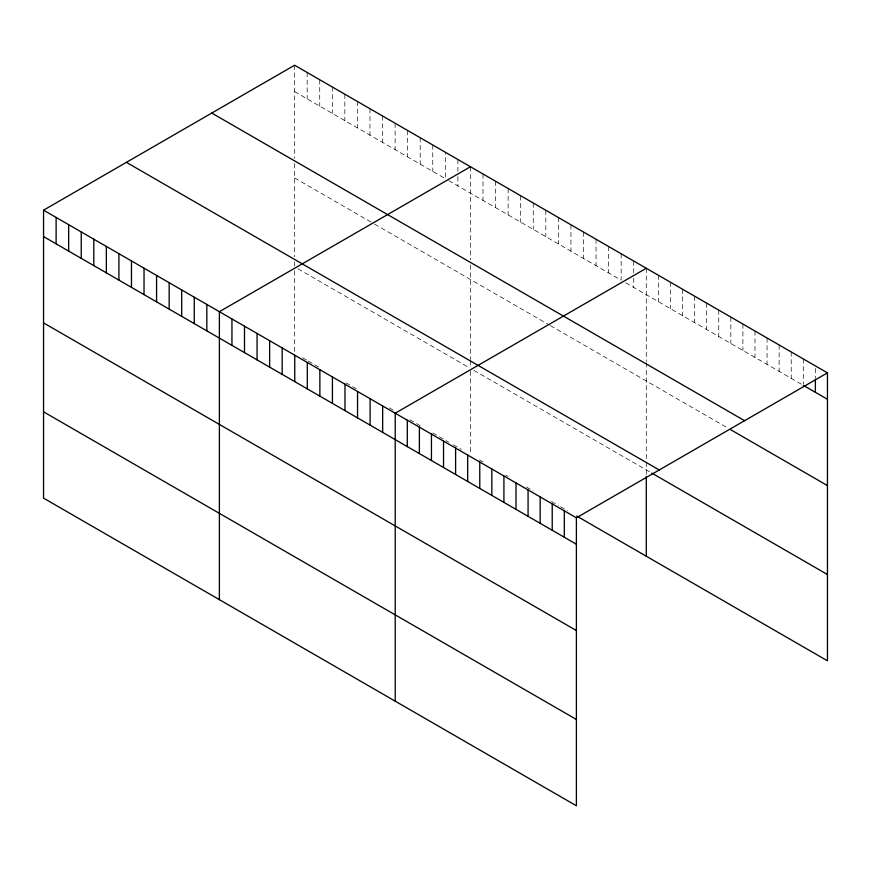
<?xml version="1.0" encoding="UTF-8"?>
<svg xmlns="http://www.w3.org/2000/svg" width="871" height="871" viewBox="0 0 871 871"><rect width="100%" height="100%" fill="white"/><g stroke="black" fill="none" stroke-linecap="round" stroke-linejoin="round"><path stroke-width="0.65" stroke-dasharray="4.36 3.27" d="M294.616 91.64L445.331 178.653L445.331 152.251M448.761 180.635L621.165 280.179L621.165 253.766M625.737 282.814L802.202 384.688M294.616 177.956L373.398 223.433M374.541 224.097L549.231 324.959M550.374 325.612L727.535 427.901M298.045 268.856L469.306 367.736M473.878 370.371L650.681 472.452M302.607 357.807L307.169 360.442M308.312 361.095L318.59 367.029M345.994 382.848L356.272 388.782M389.381 407.9L393.953 410.535M409.936 419.768L420.214 425.701M432.767 432.952L448.761 442.185M453.323 444.82L461.314 449.436M479.583 459.975L483.013 461.957M505.844 475.141L508.131 476.459M526.4 487.009L533.248 490.961M551.517 501.511L558.365 505.463M560.652 506.78L567.5 510.744M815.376 368.531L815.376 377.774M803.291 358.917L803.291 384.002M791.216 351.938L791.216 378.352M779.142 344.97L779.142 371.384M767.057 337.992L767.057 364.405M754.983 331.024L754.983 357.437M742.909 324.056L742.909 350.458M730.834 317.077L730.834 343.49M718.749 310.109L718.749 336.511M706.675 303.13L706.675 329.543M694.601 296.162L694.601 322.564M682.516 289.183L682.516 315.596M670.441 282.215L670.441 308.628M658.367 275.236L658.367 301.649M646.282 268.268L646.282 361.367M646.282 362.674L646.282 461.02M646.282 462.294L646.282 475.141M633.729 261.017L633.729 272.895M633.729 278.187L633.729 287.43M608.611 246.515L608.611 272.928M596.047 239.264L596.047 265.677M583.483 232.013L583.483 258.426M570.93 224.762L570.93 251.164M558.365 217.51L558.365 243.913M545.812 210.259L545.812 236.662M533.248 203.008L533.248 229.411M520.684 195.757L520.684 222.159M508.131 188.506L508.131 214.908M495.566 181.255L495.566 207.657M483.013 174.004L483.013 200.406M470.449 166.753L470.449 259.852M470.449 265.089L470.449 359.505M470.449 360.768L470.449 367.127M470.449 371.013L470.449 453.399M457.896 159.502L457.896 171.38M457.896 176.661L457.896 185.904M432.767 145L432.767 171.402M420.214 137.749L420.214 164.151M407.65 130.498L407.65 156.9M395.096 123.247L395.096 149.649M382.532 115.995L382.532 142.398M369.968 108.744L369.968 135.147M357.415 101.493L357.415 127.895M344.851 94.231L344.851 120.644M332.297 86.98L332.297 113.393M319.733 79.729L319.733 106.142M307.169 72.478L307.169 98.891M294.616 65.227L294.616 158.337M294.616 163.563L294.616 256.716M294.616 261.801L294.616 266.874M294.616 270.805L294.616 353.19"/><path stroke-width="1.31" d="M827.45 372.864L576.384 517.81L576.384 805.773L43.55 498.136L43.55 210.183L294.616 65.227L827.45 372.864L827.45 660.817L576.635 516.013M470.449 166.753L219.383 311.698L219.383 599.662M646.282 268.268L395.216 413.213L395.216 701.177M803.291 385.33L827.45 399.266M211.762 113.067L744.596 420.693M730.834 429.795L827.45 485.583M126.404 162.344L659.238 469.981M651.78 473.084L827.45 574.512M43.55 210.183L576.384 517.81M43.55 236.596L576.384 544.223M43.55 322.901L576.384 630.528M43.55 411.831L576.384 719.457M815.376 379.092L815.376 392.298M646.282 476.448L646.282 556.221M564.31 510.842L564.31 537.244M552.225 503.863L552.225 530.276M540.151 496.895L540.151 523.308M528.076 489.916L528.076 516.329M516.002 482.948L516.002 509.361M503.917 475.98L503.917 502.382M491.843 469.001L491.843 495.414M479.769 462.033L479.769 488.435M467.683 455.054L467.683 481.467M455.609 448.086L455.609 474.488M443.535 441.107L443.535 467.52M431.45 434.139L431.45 460.541M419.376 427.16L419.376 453.573M407.301 420.192L407.301 446.605M382.663 405.962L382.663 432.375M370.099 398.711L370.099 425.124M357.546 391.46L357.546 417.873M344.981 384.209L344.981 410.622M332.428 376.958L332.428 403.371M319.864 369.707L319.864 396.12M307.3 362.456L307.3 388.869M294.746 355.205L294.746 381.618M282.182 347.954L282.182 374.367M269.629 340.703L269.629 367.116M257.065 333.451L257.065 359.865M244.501 326.2L244.501 352.613M231.947 318.949L231.947 345.362M206.83 304.447L206.83 330.86M194.266 297.196L194.266 323.609M181.701 289.945L181.701 316.358M169.148 282.694L169.148 309.107M156.584 275.443L156.584 301.856M144.031 268.192L144.031 294.605M131.467 260.941L131.467 287.354M118.913 253.69L118.913 280.103M106.349 246.439L106.349 272.852M93.785 239.187L93.785 265.601M81.232 231.936L81.232 258.349M68.667 224.685L68.667 251.098M56.114 217.434L56.114 243.847"/></g></svg>
